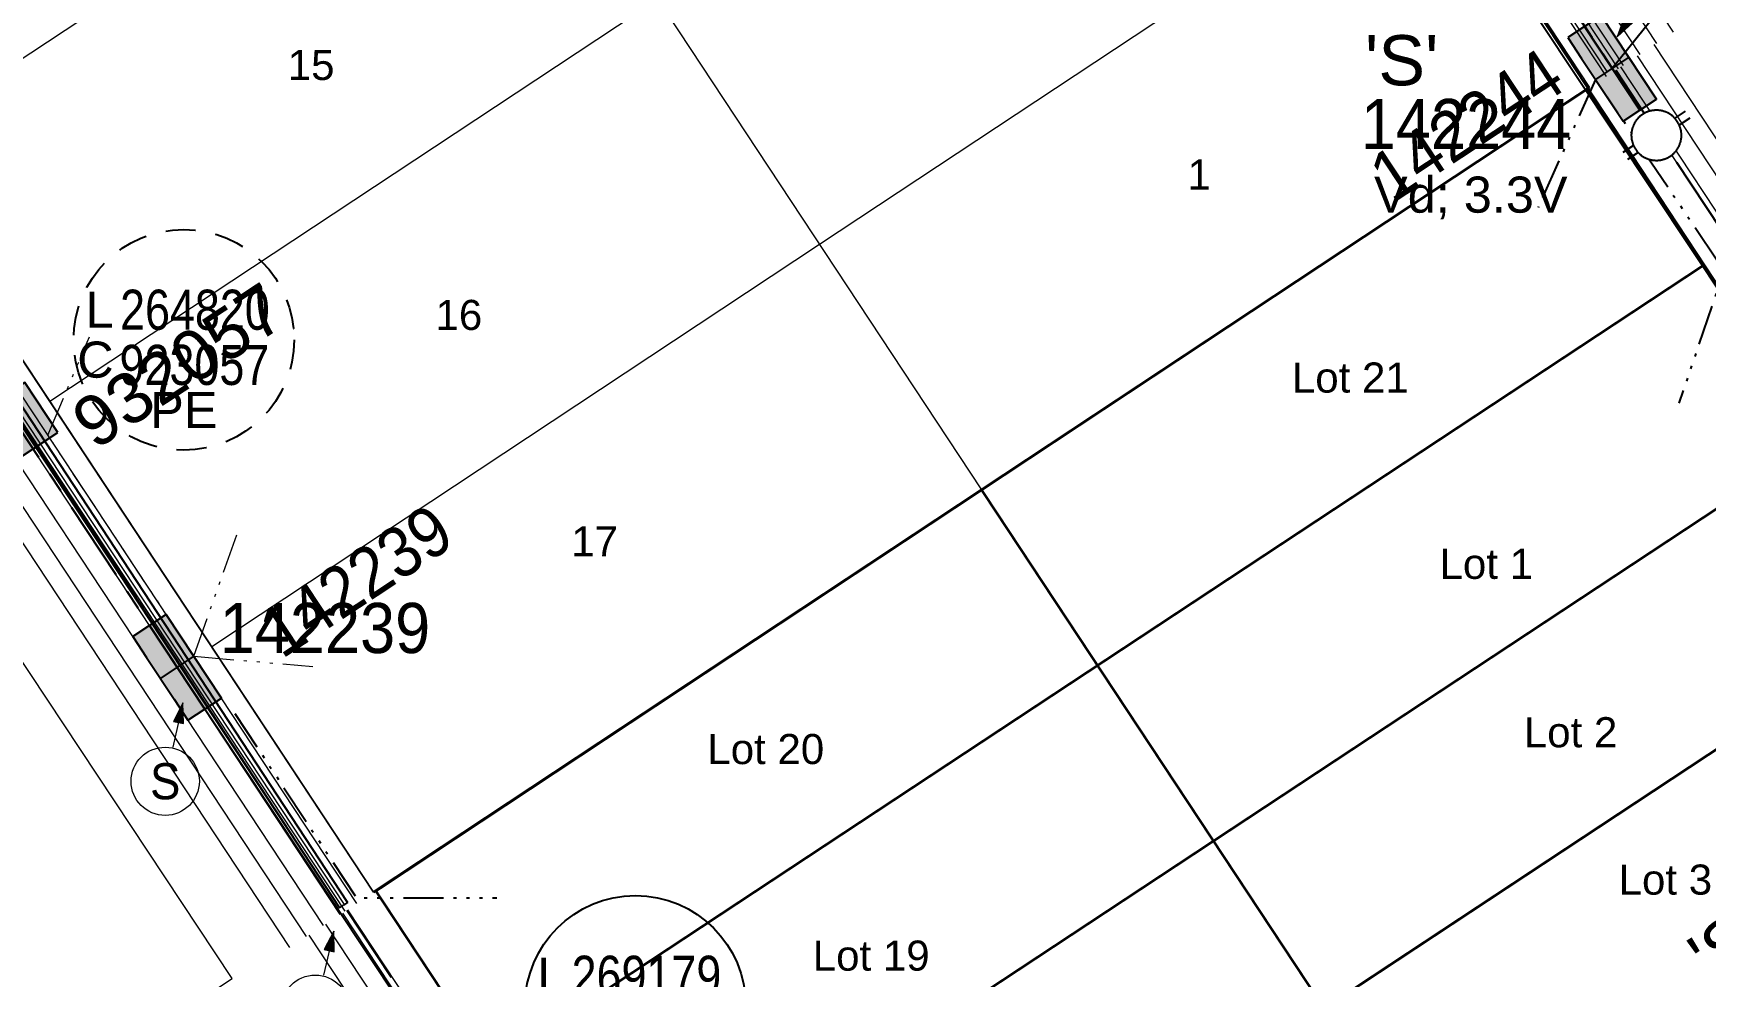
# Model space of a CAD drawing. Header units: metres. Extents: x 302829 to 303440, y 6270651 to 6271380.
# Drawn here: x 303013.7 to 303097.1, y 6271040.4 to 6271087.4 of the extents above; entities that cross this region are included whole.
import ezdxf
from ezdxf.enums import TextEntityAlignment as Align

# ---------------------------------------------------------------- set-up
doc = ezdxf.new("R2010")
doc.units = ezdxf.units.M
for name, pattern in [('Cable Exist UG', [7, 4, -1, 1, -1]), ('Dash', [5, 3, -2]), ('IE Trench LV', [5.5, 4, -1.5]), ('PHANTOM2', [4.45, 2, -0.5, 0.15, -0.5, 0.15, -0.5, 0.15, -0.5])]:
    doc.linetypes.add(name, pattern=pattern)
doc.layers.get('0').update_dxf_attribs({"color": 6})
doc.layers.add('_User Miscellaneous12', color=252, linetype='Continuous', lineweight=13, plot=False, transparency=0.5)
for name, color, linetype, lineweight in [('_User Miscellaneous5', 151, 'Continuous', 13), ('_User_LV_Exist', 5, 'Continuous', 25), ('Cadastre Developer_SP_NEW', 54, 'Continuous', 15), ('Cadastre Land Parcels_SP_EXT', 96, 'Continuous', 15)]:
    doc.layers.add(name, color=color, linetype=linetype, lineweight=lineweight)
for name, color, linetype in [('Equip_LV_EXT', 7, 'Continuous'), ('Mains_LV_New_T84', 2, 'Cable x'), ('Notes_LV_MISC', 161, 'Continuous'), ('Notes_SL_MISC', 4, 'Continuous'), ('Notes_SP_MISC', 7, 'Continuous'), ('Services_SP_NEW_UG', 2, 'IE Trench LV'), ('SupportsUG_SP_LV_EXT', 7, 'Continuous'), ('SupportsUG_SP_LV_SL_EXT', 7, 'Continuous'), ('Trench_SP_NEW', 2, 'Continuous'), ('UG_Details_SP_MISC', 7, 'Continuous')]:
    doc.layers.add(name, color=color, linetype=linetype)
doc.styles.add('COLUMN_LABEL', font='arial.ttf', dxfattribs={"height": 2})
doc.styles.add('ieISOCP', font='arial.ttf', dxfattribs={"height": 1.5})
doc.styles.add('POLE_LABEL', font='arial.ttf', dxfattribs={"height": 2})
doc.styles.get("Standard").update_dxf_attribs({"font": 'arial.ttf'})
doc.linetypes.add('Cable New UG', pattern='A,6,-0.05,["X",Standard,S=1.8,R=0,X=0,Y=-0.94],-1.8', length=7.85)
doc.linetypes.add('Cable x', pattern='A,5,-0.05,["X",Standard,S=1.5,R=0,X=0,Y=-0.75],-1.45', length=6.5)

# ---------------------------------------------------------------- blocks, each defined once
blk = doc.blocks.new('*U277')
blk.add_hatch(color=256).paths.add_polyline_path([(-0.543, 2.637), (-2.212, 1.535), (0.543, -2.637), (2.212, -1.535)])
for p, q in [((-1.377, 2.086), (1.377, -2.086)), ((0.835, 0.551), (-0.835, -0.551))]:
    blk.add_line(p, q)
at = {"ltscale": 10}
blk.add_line((1.377, -2.086), (-1.377, 2.086), dxfattribs=at)
blk.add_lwpolyline([(-2.212, 1.535), (-1.523, 0.492), (-0.146, -1.594), (0.543, -2.637), (2.212, -1.535), (-0.543, 2.637)], close=True)
at = {"width": 0.9, "flags": 8}
blk.add_attdef('ASSET_NUM', text='', height=2, rotation=90, dxfattribs=at).set_placement((6.818, 0.839), align=Align.MIDDLE_LEFT)
for tag, p, flags in [('OWNED_BY', (8.818, -3.361), 9), ('STATE', (8.818, -3.561), 9), ('SUPPORT_TYPE', (8.818, -3.761), 9), ('USAGE', (8.818, -3.961), 9), ('LEGEND', (8.818, -4.161), 9), ('LOCATION', (8.818, -4.361), 9), ('STREETNAME', (8.818, -4.961), 9), ('SUBURB', (8.818, -5.161), 1), ('NOTES', (8.818, -4.561), 9), ('PARENT', (8.818, -4.761), 9)]:
    blk.add_attdef(tag, p, '', height=0.2, dxfattribs=dict(flags=flags))
blk = doc.blocks.new('*U284')
blk.add_hatch(color=256).paths.add_polyline_path([(-0.543, 2.637), (-2.212, 1.535), (0.543, -2.637), (2.212, -1.535)])
for p, q in [((-1.377, 2.086), (1.377, -2.086)), ((0.835, 0.551), (-0.835, -0.551))]:
    blk.add_line(p, q)
at = {"ltscale": 10}
blk.add_line((1.377, -2.086), (-1.377, 2.086), dxfattribs=at)
blk.add_lwpolyline([(-2.212, 1.535), (-1.523, 0.492), (-0.146, -1.594), (0.543, -2.637), (2.212, -1.535), (-0.543, 2.637)], close=True)
at = {"width": 0.9, "flags": 8}
blk.add_attdef('ASSET_NUM', text='', height=2, rotation=90, dxfattribs=at).set_placement((5.483, -0.043), align=Align.MIDDLE_LEFT)
for tag, p, flags in [('OWNED_BY', (7.483, -4.243), 9), ('STATE', (7.483, -4.443), 9), ('SUPPORT_TYPE', (7.483, -4.643), 9), ('USAGE', (7.483, -4.843), 9), ('LEGEND', (7.483, -5.043), 9), ('STREETNAME', (7.483, -5.843), 9), ('LOCATION', (7.483, -5.243), 9), ('NOTES', (7.483, -5.443), 9), ('PARENT', (7.483, -5.643), 9), ('SUBURB', (7.483, -6.043), 1)]:
    blk.add_attdef(tag, p, '', height=0.2, dxfattribs=dict(flags=flags))
blk = doc.blocks.new('*U278')
blk.add_hatch(color=256).paths.add_polyline_path([(-0.425, -2.078), (2.078, -0.425), (0.425, 2.078), (-2.078, 0.425)])
blk.add_lwpolyline([(2.078, -0.425), (0.425, 2.078), (-2.078, 0.425), (-0.425, -2.078)], close=True)
at = {"flags": 9}
for tag, p in [('STREETNAME', (-1.813, 1.6)), ('SUBURB', (-1.813, 1.8)), ('NOTES', (-1.813, 2)), ('LOCATION', (-1.813, 1.4)), ('LEGEND', (-1.813, 1.2)), ('USAGE', (-1.813, 1)), ('STATE', (-1.813, 0.8)), ('COLUMN_TYPE', (-1.813, 0.4)), ('OWNED_BY', (-1.813, 0.6))]:
    blk.add_attdef(tag, text='', height=0.2, rotation=180, dxfattribs=at).set_placement(p, align=Align.MIDDLE_LEFT)
at = {"flags": 1}
blk.add_attdef('Z', (-1.813, 2.351), '', height=0.2, rotation=180, dxfattribs=at)
at = {"flags": 9}
for tag, style, p in [('STRUCTURE_PLANT_NUMBER', 'POLE_LABEL', (-1.813, -0.031)), ('STREET_CODE', 'COLUMN_LABEL', (-1.813, 0.2))]:
    blk.add_attdef(tag, text='', height=0.2, rotation=180, dxfattribs=dict(at, style=style)).set_placement(p, align=Align.MIDDLE_LEFT)
at = {"style": 'COLUMN_LABEL', "width": 0.9, "flags": 8}
blk.add_attdef('ASSET_NUM', text='', height=2, rotation=270, dxfattribs=at).set_placement((2, -4), align=Align.MIDDLE_LEFT)
blk = doc.blocks.new('*U261')
at = {"linetype": 'Dash', "ltscale": 0.5}
blk.add_circle((0, 0), 5.5, dxfattribs=at)
at = {"char_height": 1.8}
for s, insert, attachment_point in [('L', (-3.5, 1.5), 6), ('C', (-3.5, -1), 6), ('PE', (0, -2.6), 2), ('PE', (0, -2.6), 2)]:
    blk.add_mtext(s, dxfattribs=dict(at, insert=insert, attachment_point=attachment_point))
at = {"width": 0.9}
for tag, p in [('SNUMBER', (-3.25, 1.5)), ('CNUMBER', (-3.25, -1))]:
    blk.add_attdef(tag, text='', height=1.8, dxfattribs=at).set_placement(p, align=Align.MIDDLE_LEFT)
at = {"flags": 1}
blk.add_attdef('Z', (0, 0), '', height=0.2, dxfattribs=at)
blk = doc.blocks.new('*U316')
h = blk.add_hatch(color=256)
h.dxf.hatch_style = 1
h.paths.add_polyline_path([(-1.456, -2.635), (-1.872, -2.357), (-2.219, -3.328)])
blk.add_line((-2.219, -3.328), (-0.971, -1.456))
at = {"flags": 128}
blk.add_lwpolyline([(-1.456, -2.635), (-1.872, -2.357), (-2.219, -3.328), (-1.456, -2.635)], dxfattribs=at)
blk.add_circle((0, 0), 1.7)
at = {"width": 0.9}
blk.add_attdef('CODE', text='', height=1.8, dxfattribs=at).set_placement((0, 0), align=Align.MIDDLE_CENTER)
at = {"flags": 1}
blk.add_attdef('Z', (0, 0), '', height=0.2, dxfattribs=at)
blk = doc.blocks.new('*U305')
at = {"ltscale": 0.1}
blk.add_circle((0, 0), 5.5, dxfattribs=at)
at = {"char_height": 1.8}
for s, insert, attachment_point in [('L', (-3.5, 1.5), 6), ('C', (-3.5, -1), 6), ('PE', (0, -2.6), 2)]:
    blk.add_mtext(s, dxfattribs=dict(at, insert=insert, attachment_point=attachment_point))
at = {"width": 0.9}
for tag, p in [('SNUMBER', (-3.25, 1.5)), ('CNUMBER', (-3.25, -1))]:
    blk.add_attdef(tag, text='', height=1.8, dxfattribs=at).set_placement(p, align=Align.MIDDLE_LEFT)
at = {"flags": 1}
blk.add_attdef('Z', (0, 0), '', height=0.2, dxfattribs=at)
blk = doc.blocks.new('*U308')
h = blk.add_hatch(color=256)
h.dxf.hatch_style = 1
h.paths.add_polyline_path([(0.452, 2.976), (0.939, 2.86), (0.927, 3.891)])
blk.add_line((0.927, 3.891), (0.406, 1.702))
at = {"flags": 128}
blk.add_lwpolyline([(0.452, 2.976), (0.939, 2.86), (0.927, 3.891), (0.452, 2.976)], dxfattribs=at)
blk.add_circle((0, 0), 1.7)
at = {"width": 0.9}
blk.add_attdef('CODE', text='', height=1.8, dxfattribs=at).set_placement((0, 0), align=Align.MIDDLE_CENTER)
at = {"flags": 1}
blk.add_attdef('Z', (0, 0), '', height=0.2, dxfattribs=at)
blk = doc.blocks.new('*U307')
h = blk.add_hatch(color=256)
h.dxf.hatch_style = 1
h.paths.add_polyline_path([(0.416, 2.982), (0.904, 2.872), (0.88, 3.902)])
blk.add_line((0.88, 3.902), (0.385, 1.707))
at = {"flags": 128}
blk.add_lwpolyline([(0.416, 2.982), (0.904, 2.872), (0.88, 3.902), (0.416, 2.982)], dxfattribs=at)
blk.add_circle((0, 0), 1.7)
at = {"width": 0.9}
blk.add_attdef('CODE', text='', height=1.8, dxfattribs=at).set_placement((0, 0), align=Align.MIDDLE_CENTER)
at = {"flags": 1}
blk.add_attdef('Z', (0, 0), '', height=0.2, dxfattribs=at)
blk = doc.blocks.new('*U351')
blk.add_wipeout([(3.247, -2.65), (3.23, -2.624), (3.212, -2.599), (3.193, -2.575), (3.174, -2.551), (3.155, -2.527), (3.135, -2.504), (3.114, -2.481), (3.092, -2.459), (3.071, -2.438), (3.048, -2.417), (3.025, -2.396), (3.002, -2.376), (2.978, -2.357), (2.954, -2.338), (2.929, -2.32), (2.904, -2.303), (2.878, -2.286), (2.852, -2.27), (2.826, -2.254), (2.799, -2.239), (2.772, -2.225), (2.744, -2.211), (2.717, -2.198), (2.688, -2.186), (2.66, -2.175), (2.631, -2.164), (2.602, -2.154), (2.573, -2.144), (2.544, -2.135), (2.514, -2.127), (2.484, -2.12), (2.454, -2.114), (2.424, -2.108), (2.394, -2.103), (2.364, -2.099), (2.333, -2.095), (2.303, -2.092), (2.272, -2.09), (2.241, -2.089), (2.211, -2.088), (2.18, -2.088), (2.149, -2.089), (2.119, -2.091), (2.088, -2.094), (2.058, -2.097), (2.027, -2.101), (1.997, -2.105), (1.967, -2.111), (1.937, -2.117), (1.907, -2.124), (1.877, -2.132), (1.848, -2.14), (1.818, -2.149), (1.789, -2.159), (1.76, -2.17), (1.732, -2.181), (1.704, -2.193), (1.676, -2.205), (1.648, -2.219), (1.621, -2.233), (1.594, -2.247), (1.567, -2.263), (1.541, -2.278), (1.515, -2.295), (1.49, -2.312), (1.465, -2.33), (1.44, -2.349), (1.416, -2.368), (1.393, -2.387), (1.369, -2.407), (1.347, -2.428), (1.325, -2.449), (1.303, -2.471), (1.282, -2.494), (1.262, -2.516), (1.242, -2.54), (1.223, -2.564), (1.204, -2.588), (1.186, -2.613), (1.168, -2.638), (1.151, -2.664), (1.135, -2.69), (1.12, -2.716), (1.105, -2.743), (1.09, -2.77), (1.077, -2.797), (1.064, -2.825), (1.052, -2.853), (1.04, -2.882), (1.029, -2.911), (1.019, -2.94), (1.01, -2.969), (1.001, -2.998), (0.993, -3.028), (0.986, -3.058), (0.979, -3.088), (0.973, -3.118), (0.968, -3.148), (0.964, -3.178), (0.96, -3.209), (0.958, -3.239), (0.956, -3.27), (0.954, -3.301), (0.954, -3.331), (0.954, -3.362), (0.955, -3.393), (0.957, -3.423), (0.959, -3.454), (0.962, -3.484), (0.966, -3.515), (0.971, -3.545), (0.976, -3.575), (0.983, -3.605), (0.989, -3.635), (0.997, -3.665), (1.005, -3.694), (1.015, -3.724), (1.024, -3.753), (1.035, -3.782), (1.046, -3.81), (1.058, -3.838), (1.071, -3.866), (1.084, -3.894), (1.098, -3.921), (1.113, -3.948), (1.128, -3.975), (1.144, -4.001), (1.16, -4.027), (1.178, -4.052), (1.196, -4.077), (1.214, -4.102), (1.233, -4.126), (1.253, -4.149), (1.273, -4.172), (1.294, -4.195), (1.315, -4.217), (1.337, -4.239), (1.359, -4.26), (1.382, -4.28), (1.405, -4.3), (1.429, -4.319), (1.453, -4.338), (1.478, -4.356), (1.503, -4.374), (1.529, -4.391), (1.555, -4.407), (1.581, -4.422), (1.608, -4.437), (1.635, -4.452), (1.663, -4.465), (1.691, -4.478), (1.719, -4.49), (1.747, -4.502), (1.776, -4.513), (1.805, -4.523), (1.834, -4.532), (1.864, -4.541), (1.893, -4.549), (1.923, -4.556), (1.953, -4.563), (1.983, -4.569), (2.013, -4.574), (2.044, -4.578), (2.074, -4.582), (2.105, -4.584), (2.135, -4.586), (2.166, -4.588), (2.197, -4.588), (2.227, -4.588), (2.258, -4.587), (2.289, -4.585), (2.319, -4.583), (2.35, -4.58), (2.38, -4.576), (2.41, -4.571), (2.441, -4.566), (2.471, -4.559), (2.501, -4.552), (2.53, -4.545), (2.56, -4.536), (2.589, -4.527), (2.618, -4.517), (2.647, -4.507), (2.676, -4.496), (2.704, -4.484), (2.732, -4.471), (2.759, -4.458), (2.787, -4.444), (2.814, -4.429), (2.84, -4.414), (2.867, -4.398), (2.892, -4.381), (2.918, -4.364), (2.943, -4.346), (2.967, -4.328), (2.991, -4.309), (3.015, -4.289), (3.038, -4.269), (3.061, -4.248), (3.083, -4.227), (3.104, -4.205), (3.125, -4.183), (3.146, -4.16), (3.165, -4.137), (3.185, -4.113), (3.204, -4.088), (3.222, -4.064), (3.239, -4.038), (3.256, -4.013), (3.272, -3.987), (3.288, -3.96), (3.303, -3.934), (3.317, -3.906), (3.331, -3.879), (3.344, -3.851), (3.356, -3.823), (3.367, -3.795), (3.378, -3.766), (3.388, -3.737), (3.398, -3.708), (3.407, -3.678), (3.414, -3.649), (3.422, -3.619), (3.428, -3.589), (3.434, -3.559), (3.439, -3.529), (3.443, -3.498), (3.447, -3.468), (3.45, -3.437), (3.452, -3.407), (3.453, -3.376), (3.454, -3.345), (3.453, -3.315), (3.452, -3.284), (3.451, -3.253), (3.448, -3.223), (3.445, -3.192), (3.441, -3.162), (3.436, -3.131), (3.431, -3.101), (3.425, -3.071), (3.418, -3.041), (3.41, -3.012), (3.402, -2.982), (3.393, -2.953), (3.383, -2.924), (3.372, -2.895), (3.361, -2.866), (3.349, -2.838), (3.337, -2.81), (3.323, -2.782), (3.309, -2.755), (3.295, -2.728), (3.279, -2.702), (3.263, -2.675)]).dxf.layer = '_User_LV_Exist'
at = {"layer": '_User_LV_Exist'}
for p, q in [((3.644, -2.138), (3.117, -2.485)), ((3.874, -2.486), (3.347, -2.833)), ((1.06, -3.843), (0.534, -4.191)), ((1.29, -4.191), (0.763, -4.539))]:
    blk.add_line(p, q, dxfattribs=at)
at = {"layer": '_User_LV_Exist', "flags": 128}
blk.add_lwpolyline([(3.247, -2.65), (3.23, -2.624), (3.212, -2.599), (3.193, -2.575), (3.174, -2.551), (3.155, -2.527), (3.135, -2.504), (3.114, -2.481), (3.092, -2.459), (3.071, -2.438), (3.048, -2.417), (3.025, -2.396), (3.002, -2.376), (2.978, -2.357), (2.954, -2.338), (2.929, -2.32), (2.904, -2.303), (2.878, -2.286), (2.852, -2.27), (2.826, -2.254), (2.799, -2.239), (2.772, -2.225), (2.744, -2.211), (2.717, -2.198), (2.688, -2.186), (2.66, -2.175), (2.631, -2.164), (2.602, -2.154), (2.573, -2.144), (2.544, -2.135), (2.514, -2.127), (2.484, -2.12), (2.454, -2.114), (2.424, -2.108), (2.394, -2.103), (2.364, -2.099), (2.333, -2.095), (2.303, -2.092), (2.272, -2.09), (2.241, -2.089), (2.211, -2.088), (2.18, -2.088), (2.149, -2.089), (2.119, -2.091), (2.088, -2.094), (2.058, -2.097), (2.027, -2.101), (1.997, -2.105), (1.967, -2.111), (1.937, -2.117), (1.907, -2.124), (1.877, -2.132), (1.848, -2.14), (1.818, -2.149), (1.789, -2.159), (1.76, -2.17), (1.732, -2.181), (1.704, -2.193), (1.676, -2.205), (1.648, -2.219), (1.621, -2.233), (1.594, -2.247), (1.567, -2.263), (1.541, -2.278), (1.515, -2.295), (1.49, -2.312), (1.465, -2.33), (1.44, -2.349), (1.416, -2.368), (1.393, -2.387), (1.369, -2.407), (1.347, -2.428), (1.325, -2.449), (1.303, -2.471), (1.282, -2.494), (1.262, -2.516), (1.242, -2.54), (1.223, -2.564), (1.204, -2.588), (1.186, -2.613), (1.168, -2.638), (1.151, -2.664), (1.135, -2.69), (1.12, -2.716), (1.105, -2.743), (1.09, -2.77), (1.077, -2.797), (1.064, -2.825), (1.052, -2.853), (1.04, -2.882), (1.029, -2.911), (1.019, -2.94), (1.01, -2.969), (1.001, -2.998), (0.993, -3.028), (0.986, -3.058), (0.979, -3.088), (0.973, -3.118), (0.968, -3.148), (0.964, -3.178), (0.96, -3.209), (0.958, -3.239), (0.956, -3.27), (0.954, -3.301), (0.954, -3.331), (0.954, -3.362), (0.955, -3.393), (0.957, -3.423), (0.959, -3.454), (0.962, -3.484), (0.966, -3.515), (0.971, -3.545), (0.976, -3.575), (0.983, -3.605), (0.989, -3.635), (0.997, -3.665), (1.005, -3.694), (1.015, -3.724), (1.024, -3.753), (1.035, -3.782), (1.046, -3.81), (1.058, -3.838), (1.071, -3.866), (1.084, -3.894), (1.098, -3.921), (1.113, -3.948), (1.128, -3.975), (1.144, -4.001), (1.16, -4.027), (1.178, -4.052), (1.196, -4.077), (1.214, -4.102), (1.233, -4.126), (1.253, -4.149), (1.273, -4.172), (1.294, -4.195), (1.315, -4.217), (1.337, -4.239), (1.359, -4.26), (1.382, -4.28), (1.405, -4.3), (1.429, -4.319), (1.453, -4.338), (1.478, -4.356), (1.503, -4.374), (1.529, -4.391), (1.555, -4.407), (1.581, -4.422), (1.608, -4.437), (1.635, -4.452), (1.663, -4.465), (1.691, -4.478), (1.719, -4.49), (1.747, -4.502), (1.776, -4.513), (1.805, -4.523), (1.834, -4.532), (1.864, -4.541), (1.893, -4.549), (1.923, -4.556), (1.953, -4.563), (1.983, -4.569), (2.013, -4.574), (2.044, -4.578), (2.074, -4.582), (2.105, -4.584), (2.135, -4.586), (2.166, -4.588), (2.197, -4.588), (2.227, -4.588), (2.258, -4.587), (2.289, -4.585), (2.319, -4.583), (2.35, -4.58), (2.38, -4.576), (2.41, -4.571), (2.441, -4.566), (2.471, -4.559), (2.501, -4.552), (2.53, -4.545), (2.56, -4.536), (2.589, -4.527), (2.618, -4.517), (2.647, -4.507), (2.676, -4.496), (2.704, -4.484), (2.732, -4.471), (2.759, -4.458), (2.787, -4.444), (2.814, -4.429), (2.84, -4.414), (2.867, -4.398), (2.892, -4.381), (2.918, -4.364), (2.943, -4.346), (2.967, -4.328), (2.991, -4.309), (3.015, -4.289), (3.038, -4.269), (3.061, -4.248), (3.083, -4.227), (3.104, -4.205), (3.125, -4.183), (3.146, -4.16), (3.165, -4.137), (3.185, -4.113), (3.204, -4.088), (3.222, -4.064), (3.239, -4.038), (3.256, -4.013), (3.272, -3.987), (3.288, -3.96), (3.303, -3.934), (3.317, -3.906), (3.331, -3.879), (3.344, -3.851), (3.356, -3.823), (3.367, -3.795), (3.378, -3.766), (3.388, -3.737), (3.398, -3.708), (3.407, -3.678), (3.414, -3.649), (3.422, -3.619), (3.428, -3.589), (3.434, -3.559), (3.439, -3.529), (3.443, -3.498), (3.447, -3.468), (3.45, -3.437), (3.452, -3.407), (3.453, -3.376), (3.454, -3.345), (3.453, -3.315), (3.452, -3.284), (3.451, -3.253), (3.448, -3.223), (3.445, -3.192), (3.441, -3.162), (3.436, -3.131), (3.431, -3.101), (3.425, -3.071), (3.418, -3.041), (3.41, -3.012), (3.402, -2.982), (3.393, -2.953), (3.383, -2.924), (3.372, -2.895), (3.361, -2.866), (3.349, -2.838), (3.337, -2.81), (3.323, -2.782), (3.309, -2.755), (3.295, -2.728), (3.279, -2.702), (3.263, -2.675)], close=True, dxfattribs=at)
at = {"layer": 'Equip_LV_EXT'}
for tag, height, flags, p in [('ACTUAL_STATUS', 0.167, 9, (3.167, -1.667)), ('OPERATING_VOLTAGE', 0.2, 9, (3, -2.6)), ('CONSTRUCTED_VOLTAGE', 0.167, 9, (3.167, -1.833)), ('NO_PHASES', 0.167, 9, (3.167, -2)), ('ORIENTATION', 0.2, 9, (3, -2.8)), ('STATE', 0.2, 9, (3, -3)), ('SWITCH_TYPE', 0.2, 9, (3, -3.2)), ('USAGE', 0.2, 9, (3, -3.4)), ('OWNED_BY', 0.2, 9, (3, -3.8)), ('OPERATED_BY', 0.2, 9, (3, -4)), ('NOTES', 0.2, 9, (3, -3.6)), ('MAINTAINED_BY', 0.2, 9, (3, -4.2)), ('TYPE', 0.2, 9, (3, -4.6)), ('Z', 0.2, 1, (3, -4.8)), ('NUMBER_OF_PHASES', 0.2, 9, (3, -4.4))]:
    blk.add_attdef(tag, text='', height=height, dxfattribs=dict(at, flags=flags)).set_placement(p, align=Align.MIDDLE_LEFT)

msp = doc.modelspace()

# ---------------------------------------------------------------- linework, layer by layer
at = {"layer": '_User Miscellaneous12', "color": 1, "flags": 128}
for points in [[(303026.53, 6271041.818), (302967.772, 6271130.892), (302970.015, 6271141.88), (303025.726, 6271178.76), (303036.712, 6271176.517), (303095.473, 6271087.439)], [(303028.2, 6271042.92), (302969.897, 6271131.303), (302971.809, 6271140.669), (303026.139, 6271176.635), (303035.499, 6271174.723), (303093.804, 6271086.338)], [(303028.311, 6271042.982), (303086.816, 6270954.403), (303096.183, 6270952.479), (303150.33, 6270988.24), (303152.251, 6270997.605), (303093.69, 6271086.273)]]:
    msp.add_lwpolyline(points, dxfattribs=at)
at = {"layer": '_User Miscellaneous12', "color": 5, "flags": 128}
for points in [[(303092.429, 6271085.643), (303030.994, 6271178.633), (302967.59, 6271136.778), (303008.546, 6271074.753), (303028.99, 6271043.792)], [(303027.365, 6271042.369), (302968.834, 6271131.098), (302970.912, 6271141.274), (303025.932, 6271177.697), (303036.105, 6271175.62), (303094.638, 6271086.888)], [(303029.035, 6271043.47), (302970.959, 6271131.508), (302972.706, 6271140.063), (303026.345, 6271175.572), (303034.893, 6271173.826), (303092.969, 6271085.787)], [(303027.477, 6271042.431), (303086.21, 6270953.506), (303096.388, 6270951.416), (303151.227, 6270987.633), (303153.314, 6270997.81), (303094.525, 6271086.825)], [(303029.146, 6271043.533), (303087.422, 6270955.299), (303095.978, 6270953.542), (303149.434, 6270988.846), (303151.188, 6270997.4), (303092.856, 6271085.722)]]:
    msp.add_lwpolyline(points, dxfattribs=at)
at = {"layer": '_User Miscellaneous12', "color": 3, "flags": 128}
for points in [[(303092.178, 6271085.478), (303030.909, 6271178.217), (302968.006, 6271136.693), (303008.796, 6271074.918), (303029.24, 6271043.958)], [(303029.285, 6271043.636), (302971.278, 6271131.57), (302972.975, 6271139.882), (303026.407, 6271175.253), (303034.711, 6271173.557), (303092.719, 6271085.622)], [(303029.396, 6271043.699), (303087.604, 6270955.568), (303095.916, 6270953.861), (303149.165, 6270989.028), (303150.869, 6270997.338), (303092.606, 6271085.557)]]:
    msp.add_lwpolyline(points, dxfattribs=at)
at = {"layer": '_User Miscellaneous12', "color": 30, "flags": 128}
msp.add_lwpolyline([(303029.869, 6271044.021), (302972.022, 6271131.714), (302973.603, 6271139.458), (303026.551, 6271174.509), (303034.286, 6271172.93), (303092.134, 6271085.236)], dxfattribs=at)
at = {"layer": '_User Miscellaneous12', "flags": 128}
for points in [[(303030.704, 6271044.572), (302973.084, 6271131.919), (302974.5, 6271138.852), (303026.757, 6271173.446), (303033.68, 6271172.033), (303091.299, 6271084.686)], [(303030.826, 6271044.641), (303088.635, 6270957.092), (303095.568, 6270955.668), (303147.641, 6270990.059), (303149.062, 6270996.989), (303091.187, 6271084.62)]]:
    msp.add_lwpolyline(points, dxfattribs=at)
at = {"layer": '_User Miscellaneous5', "linetype": 'PHANTOM2'}
for points in [[(303021.743, 6271056.34), (303014.463, 6271067.365), (303016.536, 6271072.254)], [(303021.743, 6271056.34), (303023.882, 6271062.392)], [(303021.743, 6271056.34), (303027.666, 6271055.831)]]:
    msp.add_lwpolyline(points, dxfattribs=at)
at = {"layer": '_User_LV_Exist', "color": 1, "linetype": 'Cable Exist UG'}
msp.add_lwpolyline([(303092.428, 6271085.644), (303094.376, 6271088.06), (303058.315, 6271142.509), (303058.696, 6271144.56), (303037.046, 6271177.184), (303025.279, 6271179.641), (302996.063, 6271160.605), (302988.541, 6271171.796)], dxfattribs=at)
at = {"layer": '_User_LV_Exist', "color": 2, "linetype": 'Cable New UG', "ltscale": 0.8, "flags": 128}
for points in [[(303021.913, 6271153.041), (303023.624, 6271150.429), (303031.919, 6271155.739), (303021.836, 6271170.191), (303026.765, 6271173.445), (303033.785, 6271171.874), (303048.579, 6271149.406), (303047.713, 6271146.163), (303053.727, 6271136.773), (303056.988, 6271135.914), (303109.423, 6271057.009), (303112.247, 6271056.361), (303115.491, 6271051.516), (303136.984, 6271018.973)], [(303020.908, 6271055.789), (303046.188, 6271017.729)]]:
    msp.add_lwpolyline(points, dxfattribs=at)
at = {"layer": '_User_LV_Exist', "color": 6, "linetype": 'Cable Exist UG'}
msp.add_lwpolyline([(302990.318, 6271150.523), (302989.792, 6271148.875), (302972.126, 6271137.347), (302970.959, 6271131.508), (302992.523, 6271098.819), (303021.189, 6271055.363)], dxfattribs=at)
at = {"layer": '_User_LV_Exist', "color": 3, "linetype": 'Cable Exist UG'}
msp.add_lwpolyline([(303051.444, 6271148.555), (303050.563, 6271146.393), (303055.286, 6271139.221), (303057.571, 6271139.15), (303092.428, 6271085.644)], dxfattribs=at)
at = {"layer": 'Cadastre Developer_SP_NEW'}
for p, q in [((303012.374, 6271138.344), (303061.002, 6271064.629)), ((302973.084, 6271131.919), (303030.704, 6271044.572)), ((303075.16, 6271109.152), (303091.299, 6271084.686)), ((303036.603, 6271101.616), (303006.305, 6271081.559)), ((303083.23, 6271096.919), (303052.932, 6271076.862)), ((303044.862, 6271089.095), (303014.565, 6271069.038)), ((303052.932, 6271076.862), (303022.634, 6271056.805))]:
    msp.add_line(p, q, dxfattribs=at).dxf.unprotected_set("ltscale", 0)
at = {"layer": 'Cadastre Developer_SP_NEW', "lineweight": 35}
for p, q in [((303091.299, 6271084.686), (303061.002, 6271064.629)), ((303061.002, 6271064.629), (303030.704, 6271044.572)), ((303078.07, 6271038.785), (303108.281, 6271058.738))]:
    msp.add_line(p, q, dxfattribs=at).dxf.unprotected_set("ltscale", 0)
at = {"layer": 'Cadastre Developer_SP_NEW', "lineweight": 35, "const_width": 0.125}
for points in [[(303096.991, 6271075.832), (303066.78, 6271055.879), (303061.002, 6271064.629), (303091.187, 6271084.62), (303096.991, 6271075.832)], [(303102.77, 6271067.082), (303072.559, 6271047.13), (303066.78, 6271055.879), (303096.991, 6271075.832), (303102.77, 6271067.082)], [(303072.559, 6271047.13), (303102.77, 6271067.082), (303108.281, 6271058.738), (303078.07, 6271038.785), (303072.559, 6271047.13)], [(303072.559, 6271047.13), (303042.348, 6271027.177), (303030.817, 6271044.637), (303061.002, 6271064.629), (303066.78, 6271055.879), (303072.559, 6271047.13)], [(303030.817, 6271044.637), (303061.002, 6271064.629), (303066.78, 6271055.879), (303036.569, 6271035.927), (303030.817, 6271044.637)], [(303072.559, 6271047.13), (303042.348, 6271027.177), (303036.569, 6271035.927), (303066.78, 6271055.879), (303072.559, 6271047.13)], [(303078.07, 6271038.785), (303047.859, 6271018.833), (303042.348, 6271027.177), (303072.559, 6271047.13), (303078.07, 6271038.785)]]:
    msp.add_lwpolyline(points, close=True, dxfattribs=at).dxf.unprotected_set("ltscale", 0)
at = {"layer": 'Cadastre Land Parcels_SP_EXT', "linetype": 'Continuous'}
msp.add_lwpolyline([(303023.65, 6271040.271), (302963.233, 6271131.505), (302896.524, 6271087.489), (302956.73, 6270996.069), (303023.65, 6271040.271)], close=True, dxfattribs=at)
at = {"layer": 'Mains_LV_New_T84', "color": 2, "linetype": 'Cable New UG', "ltscale": 0.8, "flags": 128}
for points in [[(303021.913, 6271153.041), (303023.624, 6271150.429), (303031.919, 6271155.739), (303021.836, 6271170.191), (303026.765, 6271173.445), (303033.785, 6271171.874), (303109.423, 6271057.009), (303112.247, 6271056.361), (303115.491, 6271051.516), (303136.984, 6271018.973)], [(303020.908, 6271055.789), (303046.188, 6271017.729)]]:
    msp.add_lwpolyline(points, dxfattribs=at)
at = {"layer": 'Services_SP_NEW_UG', "color": 2, "linetype": 'PHANTOM2', "flags": 128}
for points in [[(303091.594, 6271085.093), (303088.732, 6271078.705)], [(303091.594, 6271085.093), (303097.999, 6271075.576), (303095.75, 6271068.947)], [(303023.779, 6271053.492), (303029.851, 6271044.3), (303036.851, 6271044.3)]]:
    msp.add_lwpolyline(points, dxfattribs=at)
at = {"layer": 'Trench_SP_NEW', "linetype": 'IE Trench LV', "flags": 128}
for points in [[(303092.606, 6271085.557), (303127.334, 6271032.973), (303150.869, 6270997.338), (303149.165, 6270989.028), (303135.815, 6270980.211), (303119.126, 6270969.189)], [(303029.372, 6271043.681), (303064.074, 6270991.193), (303087.604, 6270955.568)]]:
    msp.add_lwpolyline(points, dxfattribs=at)
at = {"layer": 'UG_Details_SP_MISC'}
for p, q in [((302972.143, 6271131.293), (303029.398, 6271044.062)), ((302971.637, 6271131.189), (303028.997, 6271043.799)), ((303028.997, 6271043.799), (303029.198, 6271043.931)), ((303029.398, 6271044.062), (303029.198, 6271043.931))]:
    msp.add_line(p, q, dxfattribs=at)

# ---------------------------------------------------------------- block references
at = {"layer": '_User Miscellaneous5'}
for name, p, values in [('*U316', (303094.89, 6271090.541), {'CODE': 'G'}), ('*U307', (303020.317, 6271050.108), {'CODE': 'S'}), ('*U308', (303027.793, 6271038.747), {'CODE': 'R'})]:
    msp.add_blockref(name, p, dxfattribs=at).add_auto_attribs(values)
at = {"layer": '_User_LV_Exist'}
ref = msp.add_blockref('*U284', (303092.428, 6271085.644), dxfattribs=at)
ref.add_attrib('ASSET_NUM', '142244', dxfattribs={"layer": '0', "height": 2.5, "width": 0.9}).set_placement((303079.9, 6271082.867), align=Align.MIDDLE_LEFT)
ref = msp.add_blockref('*U277', (303020.908, 6271055.789), dxfattribs=at)
ref.add_attrib('ASSET_NUM', '142239', dxfattribs={"layer": '0', "height": 2.5, "width": 0.9}).set_placement((303023.035, 6271057.748), align=Align.MIDDLE_LEFT)
at = {"layer": 'Notes_SL_MISC', "ltscale": 10}
ref = msp.add_blockref('*U261', (303021.246, 6271072.111), dxfattribs=at)
ref.add_attrib('SNUMBER', '264820', dxfattribs={"layer": '0', "ltscale": 10, "height": 2, "width": 0.8}).set_placement((303021.796, 6271072.611), align=Align.CENTER)
ref.add_attrib('CNUMBER', '923057', dxfattribs={"ltscale": 10, "height": 2, "width": 0.8}).set_placement((303021.771, 6271071.861), align=Align.TOP_CENTER)
ref = msp.add_blockref('*U305', (303043.75, 6271038.912), dxfattribs=at)
ref.add_attrib('SNUMBER', '269179', dxfattribs={"layer": '0', "ltscale": 10, "height": 2, "width": 0.8}).set_placement((303044.3, 6271039.412), align=Align.CENTER)
ref.add_attrib('CNUMBER', '931814', dxfattribs={"ltscale": 10, "height": 2, "width": 0.8}).set_placement((303044.274, 6271038.662), align=Align.TOP_CENTER)
at = {"layer": 'SupportsUG_SP_LV_EXT'}
ref = msp.add_blockref('*U284', (303092.428, 6271085.644), dxfattribs=at)
ref.add_attrib('ASSET_NUM', '142244', dxfattribs={"layer": '0', "height": 2.5, "rotation": 33.4515, "width": 0.9}).set_placement((303080.788, 6271079.924), align=Align.MIDDLE_LEFT)
ref = msp.add_blockref('*U277', (303020.908, 6271055.789), dxfattribs=at)
ref.add_attrib('ASSET_NUM', '142239', dxfattribs={"layer": '0', "height": 2.5, "rotation": 33.4515, "width": 0.9}).set_placement((303025.441, 6271057.223), align=Align.MIDDLE_LEFT)
at = {"layer": 'SupportsUG_SP_LV_SL_EXT'}
ref = msp.add_blockref('*U278', (303012.887, 6271067.913), dxfattribs=at)
ref.add_attrib('ASSET_NUM', '932057', dxfattribs={"layer": '0', "height": 2.5, "rotation": 33.44564, "style": 'COLUMN_LABEL'}).set_placement((303016.116, 6271067.619), align=Align.MIDDLE_LEFT)

# ---------------------------------------------------------------- texts
at = {"layer": '_User Miscellaneous5', "insert": (303095.979, 6271042.06), "char_height": 2.5, "attachment_point": 1, "rotation": 33.4316, "style": 'ieISOCP'}
msp.add_mtext_dynamic_manual_height_columns("'S'", width=2.44742, gutter_width=7.5, heights=[0], dxfattribs=at)
at = {"layer": 'Cadastre Developer_SP_NEW', "style": 'ieISOCP'}
for s, p in [('Lot 21', (303076.467, 6271069.481)), ('Lot 1', (303083.824, 6271060.196)), ('Lot 2', (303088.024, 6271051.802)), ('Lot 20', (303047.334, 6271050.964)), ('Lot 3', (303092.749, 6271044.457)), ('Lot 19', (303052.588, 6271040.668))]:
    msp.add_text(s, height=1.5, dxfattribs=at).set_placement(p)
at = {"layer": 'Notes_LV_MISC', "insert": (303080.107, 6271087.297), "char_height": 2.5, "attachment_point": 1}
msp.add_mtext_dynamic_manual_height_columns("'S' ", width=20.18065, gutter_width=7.5, heights=[0], dxfattribs=at)
at = {"layer": 'Notes_LV_MISC', "insert": (303080.56, 6271080.249), "char_height": 1.8, "attachment_point": 1, "style": 'ieISOCP'}
msp.add_mtext_dynamic_manual_height_columns('Vd; 3.3V ', width=20.18065, gutter_width=7.5, heights=[0], dxfattribs=at)
at = {"layer": 'Notes_SP_MISC', "style": 'ieISOCP'}
for s, p in [('15', (303026.422, 6271085.062)), ('1', (303071.263, 6271079.601)), ('16', (303033.786, 6271072.603)), ('17', (303040.55, 6271061.315))]:
    msp.add_text(s, height=1.5, dxfattribs=at).set_placement(p)

# ---------------------------------------------------------------- next in the draw order: block references
at = {"layer": '_User_LV_Exist'}
msp.add_blockref('*U351', (303092.428, 6271085.644), dxfattribs=at)

doc.saveas('drawing.dxf')
